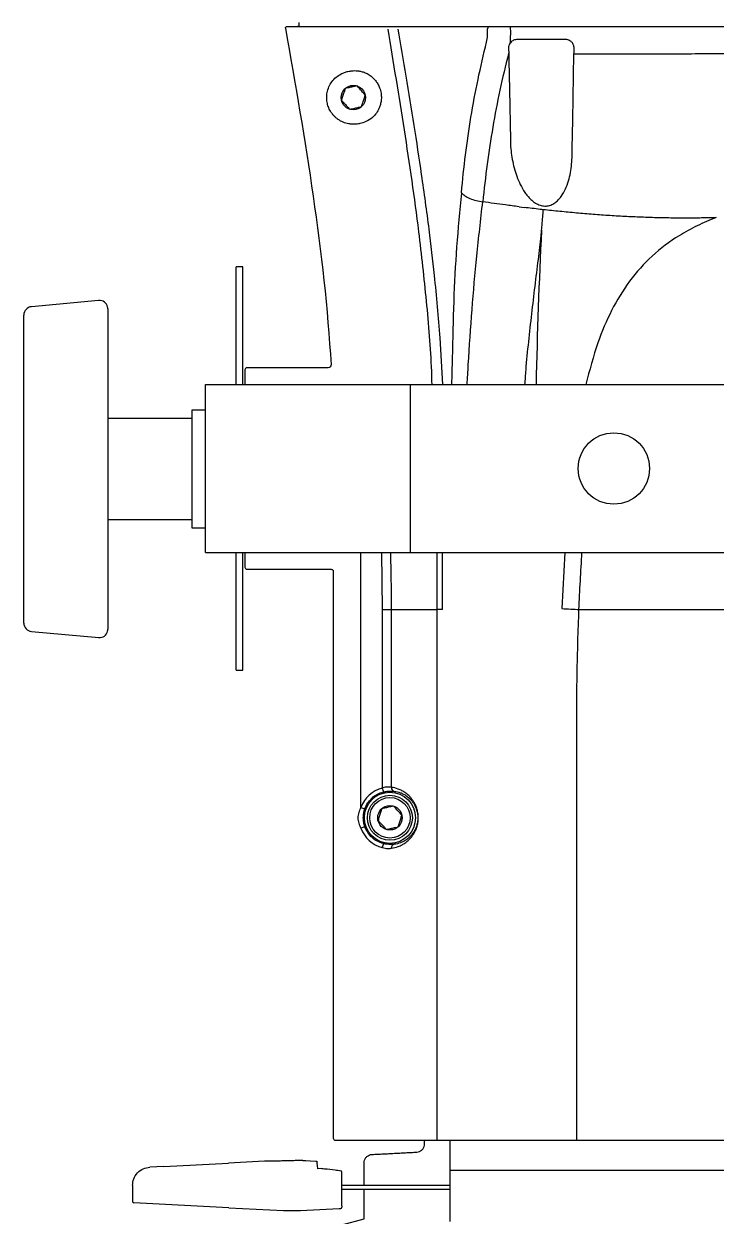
# Model space of a CAD drawing. Extents: x 5 to 346, y -5 to 215.
# Drawn here: x 191.9 to 197.05, y 116.28 to 125.15 of the extents above; entities that cross this region are included whole.
import ezdxf

# ---------------------------------------------------------------- set-up
doc = ezdxf.new("R2010")
doc.units = 0
doc.header["$LTSCALE"] = 0.5
doc.header["$MEASUREMENT"] = 0
doc.layers.add('OBJECT', color=7, linetype='CONTINUOUS')
doc.layers.add('RISER', color=7, linetype='CONTINUOUS')

# ---------------------------------------------------------------- blocks, each defined once
blk = doc.blocks.new('ColorSource spot VXT-z1530 (top)')
at = {"layer": 'RISER'}
for p, q in [((-3.936, 3.29), (3.961, 3.29)), ((-3.8463, 3.32), (-3.8463, 3.3)), ((-2.284, 3.0886), (-2.2827, 3.0886)), ((-2.2064, 1.9484), (-2.1668, 1.9434)), ((-4.264, 1.5), (-4.312, 1.5)), ((-4.312, 0.625), (-4.312, 1.5)), ((-4.264, 0.625), (-4.264, 1.5)), ((-5.3374, 1.2505), (-5.8374, 1.2043)), ((-5.2695, 1.1892), (-5.2695, -1.1972)), ((-5.8945, -1.1503), (-5.8945, 1.1423)), ((-2.7966, 0.9718), (-2.777, 0.625)), ((-4.2475, 0.734), (-4.2475, 0.625)), ((-3.6267, 0.75), (-4.2315, 0.75)), ((-4.5405, -0.625), (-4.5405, 0.625)), ((-4.5405, 0.625), (4.5405, 0.625)), ((-3.0145, -0.625), (-3.0145, 0.625)), ((-4.6445, 0.371), (-5.2695, 0.371)), ((-4.5405, 0.4335), (-4.6445, 0.4335)), ((-4.6445, 0.4335), (-4.6445, -0.4415)), ((-5.2695, -0.379), (-4.6445, -0.379)), ((-4.6445, -0.4415), (-4.5405, -0.4415)), ((-4.5405, -0.625), (4.5405, -0.625)), ((-4.312, -1.5), (-4.312, -0.625)), ((-4.264, -1.5), (-4.264, -0.625)), ((-4.2475, -0.625), (-4.2475, -0.734)), ((-3.3836, -2.5224), (-3.3836, -0.625)), ((-3.2298, -0.625), (-3.2248, -1.05)), ((-2.8181, -0.625), (-2.8175, -1.05)), ((-2.7757, -1.05), (-2.7757, -0.625)), ((-1.866, -0.625), (-1.8868, -1.0429)), ((-4.2315, -0.75), (-3.6074, -0.75)), ((-3.5897, -0.761), (-3.5897, -4.984)), ((-3.2248, -1.05), (-3.2248, -2.3786)), ((-3.1566, -2.3738), (-3.1566, -1.05)), ((-2.8175, -1.05), (-2.8175, -5)), ((-5.8377, -1.2125), (-5.3371, -1.2588)), ((-4.312, -1.5), (-4.264, -1.5)), ((-1.777, -5), (-1.777, -2)), ((-3.5737, -5), (-0.1985, -5)), ((-2.9099, -5.027), (-2.9099, -5)), ((-2.7193, -5.6051), (-2.7193, -5)), ((-4.853, -5.1962), (-4.957, -5.2017)), ((-4.853, -5.1962), (-4.369, -5.1709)), ((-4.1014, -5.1568), (-4.369, -5.1709)), ((-3.6758, -5.211), (-3.7049, -5.2136)), ((-3.3599, -5.3369), (-3.3599, -5.1683)), ((-3.525, -5.3369), (-3.525, -5.2452)), ((-5.085, -5.3365), (-5.085, -5.4555)), ((-3.525, -5.4892), (-3.525, -5.3369)), ((-3.3435, -5.3369), (-3.525, -5.3369)), ((-3.3435, -5.3669), (-3.525, -5.3669)), ((-2.7197, -5.3369), (-3.3435, -5.3369)), ((-2.7197, -5.3669), (-3.3435, -5.3669)), ((-4.3688, -5.5028), (-5.0755, -5.4655)), ((-4.3688, -5.5028), (-3.96, -5.5244)), ((-3.96, -5.5244), (-3.9208, -5.5244)), ((-3.9208, -5.5244), (-3.835, -5.5244)), ((-3.835, -5.5244), (-3.5467, -5.5088))]:
    blk.add_line(p, q, dxfattribs=at)
at = {"layer": 'RISER', "flags": 128}
for points in [[(-2.2827, 3.0886), (-2.2817, 3.0353), (-2.2778, 2.8221), (-2.271, 2.4442)], [(-1.8108, 2.3301), (-1.8098, 2.3833), (-1.8059, 2.5961), (-1.797, 3.0873)], [(-3.8172, -5.1504), (-3.7939, -5.1517), (-3.761, -5.1534), (-3.7186, -5.1557)], [(-3.7049, -5.2136), (-3.7072, -5.1879), (-3.7086, -5.1716), (-3.7092, -5.1648)], [(-3.989, -5.7549), (-3.8583, -5.7199), (-3.3599, -5.5864), (-3.3599, -5.3669)], [(-3.5251, -5.4983), (-3.5251, -5.4982), (-3.5251, -5.4981)], [(-3.5467, -5.5088), (-3.5405, -5.5084), (-3.5363, -5.5082), (-3.5345, -5.5081)]]:
    blk.add_lwpolyline(points, dxfattribs=at)
at = {"layer": 'RISER'}
for centre, radius in [((-3.4404, 2.761), 0.0909), ((-1.5, 0), 0.2655), ((-3.1678, -2.6), 0.1905), ((-3.1678, -2.6), 0.1673), ((-3.1678, -2.6), 0.1506), ((-3.1678, -2.6), 0.0909)]:
    blk.add_circle(centre, radius, dxfattribs=at)
for centre, radius, start, end in [((31.8883, -0.0077), 33.9732, 176.99191, 178.93287), ((-5.8321, 1.1422), 0.0624, 94.88234, 179.90585), ((-4.2315, 0.734), 0.016, 90, 180), ((-4.2315, -0.734), 0.016, 180, 270), ((-5.832, -1.1503), 0.0625, 180, 264.72319), ((-3.1687, -2.6), 0.2284, 104.21878, 160.1417), ((-3.0065, -2.3309), 0.2234, 192.31336, 200.08483), ((-3.1276, -2.3749), 0.0291, 177.9283, 258.38883), ((-3.1535, -1.9081), 0.6559, 249.46343, 252.1742), ((-3.1535, -3.2919), 0.6559, 107.8258, 110.53657), ((-3.1687, -2.6), 0.2284, 199.8583, 255.78122), ((-3.0065, -2.8691), 0.2234, 159.91517, 167.68664), ((-3.1276, -2.8251), 0.0291, 101.61117, 182.0717), ((-3.534, -5.2362), 0.00906, 4.36243, 87.18477), ((-5.075, -5.4555), 0.01, 183.57385, 266.97745), ((-3.5351, -5.4981), 0.00999, 273.14511, 0.05035), ((-3.5351, -5.4981), 0.01, 273.10593, 359.19103)]:
    blk.add_arc(centre, radius, start, end, dxfattribs=at)
for centre, major_axis, ratio, start_param, end_param in [((-5.332, 1.1885), (0.0494, 0.0387), 0.988791, 5.829972, 7.281911), ((-5.332, 1.1891), (0.0623, 0.0046), 0.995067, 6.209492, 6.415616), ((-5.332, -1.1965), (0.0494, -0.0387), 0.988791, 5.28446, 6.736399), ((-5.332, -1.1971), (0.0623, -0.0046), 0.995067, 6.150755, 6.356878), ((-3.5737, -4.984), (-0.016, 0), 0.999391, 0, 1.570796)]:
    blk.add_ellipse(centre, major_axis=major_axis, ratio=ratio, start_param=start_param, end_param=end_param, dxfattribs=at)
for points, knots in [([(-3.9459, 3.2783), (-3.9464, 3.2812), (-3.9455, 3.2842), (-3.9418, 3.2887), (-3.9389, 3.29), (-3.936, 3.29)], [0, 0, 0, 0, 0.5, 0.5, 1, 1, 1, 1]), ([(-3.8463, 3.3), (-3.8463, 3.2974), (-3.8474, 3.2948), (-3.8511, 3.2911), (-3.8537, 3.29), (-3.8563, 3.29)], [0, 0, 0, 0, 0.5, 0.5, 1, 1, 1, 1]), ([(-2.427, 3.29), (-2.4307, 3.29), (-2.4344, 3.2881), (-2.4394, 3.2816), (-2.4407, 3.277), (-2.4404, 3.2726)], [0, 0, 0, 0, 0.5, 0.5, 1, 1, 1, 1]), ([(-2.2692, 3.29), (-2.2698, 3.29), (-2.2704, 3.2881), (-2.2712, 3.2815), (-2.2714, 3.277), (-2.2714, 3.2726)], [0, 0, 0, 0, 0.5, 0.5, 1, 1, 1, 1]), ([(-3.1841, 3.2711), (-3.1429, 3.0212), (-3.0602, 2.5199), (-2.9613, 1.8447), (-2.8962, 1.2455), (-2.8626, 0.8658), (-2.8573, 0.6584), (-2.8565, 0.625)], [0, 0, 0, 0, 0.285194, 0.572175, 0.76699, 0.962505, 1, 1, 1, 1]), ([(-2.4475, 3.1727), (-2.4445, 3.1892), (-2.4425, 3.2057), (-2.4407, 3.2308), (-2.4404, 3.2392), (-2.4401, 3.256), (-2.4401, 3.2643), (-2.4404, 3.2726)], [0, 0, 0, 0, 0.5, 0.5, 0.75, 0.75, 1, 1, 1, 1]), ([(-2.2714, 3.2726), (-2.2708, 3.2541), (-2.2707, 3.2358), (-2.2716, 3.1992), (-2.2726, 3.1812), (-2.2741, 3.1638)], [0, 0, 0, 0, 0.5, 0.5, 1, 1, 1, 1]), ([(-2.6354, 2.053), (-2.6266, 2.1469), (-2.6166, 2.2408), (-2.593, 2.4286), (-2.5795, 2.5224), (-2.5333, 2.8029), (-2.4945, 2.9886), (-2.4475, 3.1727)], [0, 0, 0, 0, 0.25, 0.25, 0.5, 0.5, 1, 1, 1, 1]), ([(-2.2741, 3.1638), (-2.2777, 3.1586), (-2.2803, 3.1529), (-2.2838, 3.1411), (-2.2845, 3.135), (-2.2843, 3.1288)], [0, 0, 0, 0, 0.5, 0.5, 1, 1, 1, 1]), ([(-2.2244, 3.1925), (-2.2296, 3.1925), (-2.2348, 3.1918), (-2.2445, 3.1891), (-2.2491, 3.1871), (-2.2577, 3.1819), (-2.2616, 3.1789), (-2.2685, 3.1719), (-2.2716, 3.1679), (-2.2741, 3.1638)], [0, 0, 0, 0, 0.25, 0.25, 0.5, 0.5, 0.75, 0.75, 1, 1, 1, 1]), ([(-1.7965, 3.1287), (-1.7964, 3.1326), (-1.7967, 3.1365), (-1.798, 3.1442), (-1.799, 3.148), (-1.803, 3.1593), (-1.8071, 3.1665), (-1.818, 3.1787), (-1.8247, 3.1838), (-1.836, 3.189), (-1.84, 3.1903), (-1.848, 3.1921), (-1.8521, 3.1926), (-1.8563, 3.1926)], [0, 0, 0, 0, 0.125, 0.125, 0.25, 0.25, 0.5, 0.5, 0.75, 0.75, 0.875, 0.875, 1, 1, 1, 1]), ([(-2.284, 3.0886), (-2.331, 2.9079), (-2.3701, 2.7256), (-2.4176, 2.4495), (-2.4315, 2.3571), (-2.4563, 2.1716), (-2.467, 2.0786), (-2.4765, 1.9855)], [0, 0, 0, 0, 0.5, 0.5, 0.75, 0.75, 1, 1, 1, 1]), ([(-1.797, 3.0873), (-1.6468, 3.0871), (-1.4965, 3.0872), (-1.1954, 3.0875), (-1.0447, 3.0877), (-0.7431, 3.0884), (-0.5921, 3.0888), (-0.29, 3.0894), (-0.1388, 3.0897), (0.0125, 3.0897)], [0, 0, 0, 0, 0.25, 0.25, 0.5, 0.5, 0.75, 0.75, 1, 1, 1, 1]), ([(-3.6352, 2.7983), (-3.6324, 2.8129), (-3.628, 2.8271), (-3.6159, 2.8546), (-3.6084, 2.8674), (-3.5907, 2.8912), (-3.5804, 2.9023), (-3.5578, 2.9216), (-3.5455, 2.9299), (-3.5322, 2.9368)], [0, 0, 0, 0, 0.25, 0.25, 0.5, 0.5, 0.75, 0.75, 1, 1, 1, 1]), ([(-3.5322, 2.9368), (-3.5277, 2.9392), (-3.5232, 2.9413), (-3.5142, 2.9452), (-3.5097, 2.947), (-3.501, 2.9501), (-3.4968, 2.9514), (-3.4887, 2.9537), (-3.4848, 2.9547), (-3.474, 2.9572), (-3.4678, 2.9582), (-3.4577, 2.9596), (-3.4539, 2.96), (-3.4512, 2.9604)], [0, 0, 0, 0, 0.125, 0.125, 0.25, 0.25, 0.375, 0.375, 0.5, 0.5, 0.75, 0.75, 1, 1, 1, 1]), ([(-3.4512, 2.9604), (-3.4375, 2.962), (-3.4226, 2.9623), (-3.3982, 2.9595), (-3.3897, 2.958), (-3.372, 2.9534), (-3.3628, 2.9504), (-3.3436, 2.9424), (-3.3337, 2.9373), (-3.3183, 2.9275), (-3.3131, 2.9238), (-3.3024, 2.9154), (-3.297, 2.9107), (-3.2861, 2.9), (-3.2807, 2.894), (-3.2697, 2.8802), (-3.2642, 2.8724), (-3.2564, 2.8589), (-3.2538, 2.8542), (-3.2489, 2.8439), (-3.2465, 2.8383), (-3.2422, 2.8268), (-3.2402, 2.8207), (-3.2368, 2.8079), (-3.2354, 2.8014), (-3.2333, 2.7883), (-3.2325, 2.7816), (-3.2317, 2.7687), (-3.2316, 2.7625), (-3.232, 2.7505), (-3.2324, 2.7446), (-3.2337, 2.7336), (-3.2346, 2.7284), (-3.2375, 2.7135), (-3.2401, 2.7044), (-3.2459, 2.6879), (-3.2491, 2.6804), (-3.2594, 2.6597), (-3.2669, 2.6483), (-3.2824, 2.6287), (-3.2904, 2.6204), (-3.3147, 2.5989), (-3.3308, 2.5891), (-3.3619, 2.5747), (-3.3769, 2.5702), (-3.3911, 2.5675)], [0, 0, 0, 0, 0.125, 0.125, 0.1875, 0.1875, 0.25, 0.25, 0.3125, 0.3125, 0.34375, 0.34375, 0.375, 0.375, 0.40625, 0.40625, 0.4375, 0.4375, 0.453125, 0.453125, 0.46875, 0.46875, 0.484375, 0.484375, 0.5, 0.5, 0.515625, 0.515625, 0.53125, 0.53125, 0.546875, 0.546875, 0.5625, 0.5625, 0.59375, 0.59375, 0.625, 0.625, 0.6875, 0.6875, 0.75, 0.75, 0.875, 0.875, 1, 1, 1, 1]), ([(-3.4122, 2.8474), (-3.4249, 2.8447), (-3.4467, 2.8401), (-3.4784, 2.8334), (-3.4942, 2.8301), (-3.5012, 2.8286)], [0, 0, 0, 0, 0.439122, 0.751371, 1, 1, 1, 1]), ([(-3.3515, 2.7798), (-3.3549, 2.7836), (-3.3646, 2.7944), (-3.3825, 2.8143), (-3.3998, 2.8336), (-3.4092, 2.8441), (-3.4122, 2.8474)], [0, 0, 0, 0, 0.180942, 0.506293, 0.843975, 1, 1, 1, 1]), ([(-3.611, 2.6599), (-3.6172, 2.6703), (-3.6223, 2.6812), (-3.6305, 2.7036), (-3.6336, 2.7151), (-3.6378, 2.7388), (-3.6388, 2.7508), (-3.6386, 2.7746), (-3.6374, 2.7865), (-3.6352, 2.7983)], [0, 0, 0, 0, 0.25, 0.25, 0.5, 0.5, 0.75, 0.75, 1, 1, 1, 1]), ([(-3.5012, 2.8286), (-3.5052, 2.8163), (-3.5121, 2.7951), (-3.5222, 2.7643), (-3.5272, 2.749), (-3.5294, 2.7422)], [0, 0, 0, 0, 0.439122, 0.751371, 1, 1, 1, 1]), ([(-3.3797, 2.6933), (-3.3756, 2.7057), (-3.3687, 2.7269), (-3.3587, 2.7577), (-3.3537, 2.773), (-3.3515, 2.7798)], [0, 0, 0, 0, 0.439122, 0.751371, 1, 1, 1, 1]), ([(-3.5294, 2.7422), (-3.5264, 2.7389), (-3.517, 2.7284), (-3.4997, 2.7091), (-3.4818, 2.6892), (-3.4721, 2.6784), (-3.4686, 2.6745)], [0, 0, 0, 0, 0.156025, 0.493707, 0.819058, 1, 1, 1, 1]), ([(-3.4686, 2.6745), (-3.4559, 2.6772), (-3.4341, 2.6818), (-3.4024, 2.6885), (-3.3867, 2.6919), (-3.3797, 2.6933)], [0, 0, 0, 0, 0.439122, 0.751371, 1, 1, 1, 1]), ([(-3.475, 2.5656), (-3.4891, 2.5681), (-3.503, 2.5722), (-3.5292, 2.583), (-3.5416, 2.5898), (-3.5592, 2.602), (-3.5649, 2.6064), (-3.5756, 2.6157), (-3.5858, 2.6255), (-3.5949, 2.6364), (-3.6034, 2.6478), (-3.6074, 2.6538), (-3.611, 2.6599)], [0, 0, 0, 0, 0.25, 0.25, 0.5, 0.5, 0.625, 0.625, 0.75, 0.875, 0.875, 1, 1, 1, 1]), ([(-3.3911, 2.5675), (-3.3938, 2.567), (-3.3976, 2.5662), (-3.4078, 2.5646), (-3.414, 2.5637), (-3.4288, 2.5625), (-3.4371, 2.5622), (-3.4556, 2.5629), (-3.4651, 2.5639), (-3.475, 2.5656)], [0, 0, 0, 0, 0.25, 0.25, 0.5, 0.5, 0.75, 0.75, 1, 1, 1, 1]), ([(-2.271, 2.4442), (-2.2702, 2.4013), (-2.2663, 2.3587), (-2.2523, 2.2742), (-2.2423, 2.2323), (-2.2213, 2.1701), (-2.2132, 2.1495), (-2.1946, 2.1087), (-2.1841, 2.0888), (-2.1661, 2.06), (-2.1597, 2.0506), (-2.1458, 2.0322), (-2.1383, 2.0232), (-2.1223, 2.0062), (-2.1138, 1.9981), (-2.0953, 1.9831), (-2.0853, 1.9763), (-2.0695, 1.9678), (-2.0641, 1.9653), (-2.0528, 1.9608), (-2.0469, 1.9589), (-2.0351, 1.9559), (-2.0291, 1.9549), (-2.017, 1.9537), (-2.0108, 1.9536), (-1.9988, 1.9543), (-1.9929, 1.9552), (-1.9813, 1.9577), (-1.9756, 1.9594), (-1.9592, 1.9656), (-1.9492, 1.9712), (-1.9305, 1.9842), (-1.9221, 1.9916), (-1.9068, 2.0074), (-1.8998, 2.0158), (-1.8804, 2.0424), (-1.87, 2.0612), (-1.8521, 2.1), (-1.8447, 2.1202), (-1.8323, 2.1612), (-1.8274, 2.182), (-1.8155, 2.2447), (-1.8116, 2.2871), (-1.8108, 2.3301)], [0, 0, 0, 0, 0.125, 0.125, 0.25, 0.25, 0.3125, 0.3125, 0.375, 0.375, 0.40625, 0.40625, 0.4375, 0.4375, 0.46875, 0.46875, 0.5, 0.5, 0.515625, 0.515625, 0.53125, 0.53125, 0.546875, 0.546875, 0.5625, 0.5625, 0.578125, 0.578125, 0.59375, 0.59375, 0.625, 0.625, 0.65625, 0.65625, 0.6875, 0.6875, 0.75, 0.75, 0.8125, 0.8125, 0.875, 0.875, 1, 1, 1, 1]), ([(-2.6354, 2.053), (-2.6484, 1.9189), (-2.6742, 1.6523), (-2.6945, 1.246), (-2.7017, 0.9024), (-2.7071, 0.6909), (-2.7088, 0.625)], [0, 0, 0, 0, 0.2927751, 0.5821526, 0.869899, 1, 1, 1, 1]), ([(-2.6354, 2.053), (-2.6289, 2.0453), (-2.6202, 2.0377), (-2.5988, 2.0232), (-2.5861, 2.0164), (-2.5577, 2.0044), (-2.5421, 1.9991), (-2.5097, 1.9908), (-2.4929, 1.9876), (-2.4765, 1.9855)], [0, 0, 0, 0, 0.25, 0.25, 0.5, 0.5, 0.75, 0.75, 1, 1, 1, 1]), ([(-2.5927, 0.625), (-2.5898, 0.6737), (-2.5785, 0.8641), (-2.558, 1.1853), (-2.5215, 1.5882), (-2.4916, 1.8515), (-2.4765, 1.9855)], [0, 0, 0, 0, 0.1014016, 0.3967835, 0.6931077, 1, 1, 1, 1]), ([(-2.3079, 1.9617), (-2.336, 1.9655), (-2.3922, 1.9732), (-2.4484, 1.9814), (-2.4765, 1.9855)], [0, 0, 0, 0, 0.500057, 1, 1, 1, 1]), ([(-2.2064, 1.9484), (-2.2233, 1.9505), (-2.2572, 1.9549), (-2.291, 1.9594), (-2.3079, 1.9617)], [0, 0, 0, 0, 0.500116, 1, 1, 1, 1]), ([(-2.0482, 1.9292), (-2.068, 1.9315), (-2.1076, 1.9361), (-2.1471, 1.9409), (-2.1668, 1.9434)], [0, 0, 0, 0, 0.500201, 1, 1, 1, 1]), ([(-2.038, 1.7751), (-2.0371, 1.7861), (-2.0359, 1.7996), (-2.0332, 1.8317), (-2.0299, 1.8713), (-2.027, 1.9083), (-2.0256, 1.9267)], [0.95750661, 0.95750661, 0.95750661, 0.95750661, 0.96666667, 0.96875, 0.984375, 1, 1, 1, 1]), ([(-0.7381, 1.8673), (-0.7562, 1.8668), (-0.7925, 1.8658), (-0.8469, 1.8648), (-0.9011, 1.8642), (-0.9553, 1.8639), (-1.0094, 1.864), (-1.0634, 1.8644), (-1.1173, 1.8652), (-1.1711, 1.8664), (-1.2249, 1.8678), (-1.3026, 1.8705), (-1.4042, 1.8749), (-1.5294, 1.8822), (-1.6541, 1.891), (-1.7784, 1.9014), (-1.9022, 1.9132), (-1.9845, 1.9222), (-2.0256, 1.9267)], [0, 0, 0, 0, 0.04223, 0.084381, 0.126455, 0.168457, 0.210388, 0.252252, 0.294051, 0.335788, 0.377466, 0.419086, 0.516648, 0.61388, 0.710808, 0.807457, 0.903848, 1, 1, 1, 1]), ([(-0.7381, 1.8673), (-0.7381, 1.8673), (-0.7863, 1.8489), (-0.8809, 1.8083), (-1.0448, 1.7191), (-1.2196, 1.5873), (-1.3895, 1.3997), (-1.5217, 1.1793), (-1.6314, 0.9204), (-1.6812, 0.73), (-1.7087, 0.625)], [0, 0, 0, 0, 0.000001, 0.092798, 0.185577, 0.340012, 0.494421, 0.650769, 0.807374, 1, 1, 1, 1]), ([(-2.0405, 1.7753), (-2.0415, 1.7608), (-2.0464, 1.6886), (-2.075, 1.4849), (-2.1128, 1.1524), (-2.1496, 0.8393), (-2.162, 0.6614), (-2.1645, 0.625)], [0, 0, 0, 0, 0.0396054, 0.197985, 0.5530784, 0.9084723, 1, 1, 1, 1]), ([(-3.6067, 0.7712), (-3.6064, 0.7657), (-3.6084, 0.7602), (-3.6158, 0.7523), (-3.6213, 0.75), (-3.6267, 0.75)], [0, 0, 0, 0, 0.5, 0.5, 1, 1, 1, 1]), ([(-3.1566, -1.05), (-3.1566, -1), (-3.1567, -0.8583), (-3.1598, -0.7167), (-3.1618, -0.625)], [0, 0, 0, 0, 0.352908, 1, 1, 1, 1]), ([(-1.7597, -1.05), (-1.7597, -1.05), (-1.7538, -0.9082), (-1.7458, -0.7666), (-1.7377, -0.625)], [0, 0, 0, 0, 0.000006, 1, 1, 1, 1]), ([(-3.6074, -0.75), (-3.6067, -0.7502), (-3.6036, -0.7499), (-3.5985, -0.7518), (-3.5934, -0.7555), (-3.5905, -0.7591), (-3.5897, -0.761), (-3.5897, -0.761)], [0, 0, 0, 0, 0.0899854, 0.404116, 0.679241, 0.9046773, 1, 1, 1, 1]), ([(-3.2248, -1.05), (-3.2098, -1.05), (-3.195, -1.05), (-3.1708, -1.05), (-3.1615, -1.05), (-3.1566, -1.05)], [0, 0, 0, 0, 0.5, 0.5, 1, 1, 1, 1]), ([(-3.1566, -1.05), (-3.1142, -1.05), (-3.0645, -1.05), (-2.9512, -1.05), (-2.8876, -1.05), (-2.8175, -1.05)], [0, 0, 0, 0, 0.5, 0.5, 1, 1, 1, 1]), ([(-2.7757, -1.05), (-2.7781, -1.05), (-2.7829, -1.05), (-2.7971, -1.05), (-2.8064, -1.05), (-2.8175, -1.05)], [0, 0, 0, 0, 0.5, 0.5, 1, 1, 1, 1]), ([(-1.777, -2), (-1.777, -1.8416), (-1.7759, -1.6832), (-1.7706, -1.3665), (-1.7664, -1.2082), (-1.7597, -1.05)], [0, 0, 0, 0, 0.5, 0.5, 1, 1, 1, 1]), ([(-1.7597, -1.05), (-1.5452, -1.05), (-1.3156, -1.05), (-0.8375, -1.05), (-0.5892, -1.05), (-0.3378, -1.05)], [0, 0, 0, 0, 0.5, 0.5, 1, 1, 1, 1]), ([(-3.1566, -2.3738), (-3.1591, -2.3734), (-3.1626, -2.3728), (-3.1716, -2.3717), (-3.177, -2.3713), (-3.1862, -2.3713), (-3.1895, -2.3714), (-3.1961, -2.3719), (-3.1996, -2.3724), (-3.2102, -2.3741), (-3.2176, -2.376), (-3.2248, -2.3786)], [0, 0, 0, 0, 0.25, 0.25, 0.5, 0.5, 0.625, 0.625, 0.75, 0.75, 1, 1, 1, 1]), ([(-3.1566, -2.8262), (-3.1405, -2.8242), (-3.1234, -2.8204), (-3.0964, -2.8104), (-3.0872, -2.8064), (-3.0684, -2.7964), (-3.0588, -2.7904), (-3.0394, -2.7761), (-3.0296, -2.7677), (-3.0102, -2.7474), (-3.0007, -2.7356), (-2.9872, -2.7141), (-2.9827, -2.7062), (-2.9746, -2.689), (-2.9708, -2.6796), (-2.9642, -2.659), (-2.9615, -2.6481), (-2.9587, -2.6304), (-2.9579, -2.6243), (-2.9569, -2.6119), (-2.9567, -2.6057), (-2.9567, -2.5932), (-2.957, -2.5868), (-2.958, -2.5745), (-2.9588, -2.5685), (-2.9608, -2.5567), (-2.962, -2.5509), (-2.9647, -2.5399), (-2.9662, -2.5346), (-2.9712, -2.5194), (-2.975, -2.51), (-2.9832, -2.4929), (-2.9876, -2.4852), (-2.9966, -2.471), (-3.0013, -2.4644), (-3.0108, -2.4524), (-3.0156, -2.447), (-3.03, -2.432), (-3.0397, -2.4237), (-3.059, -2.4094), (-3.0686, -2.4035), (-3.0874, -2.3936), (-3.0966, -2.3895), (-3.1235, -2.3796), (-3.1405, -2.3758), (-3.1566, -2.3738)], [0, 0, 0, 0, 0.125, 0.125, 0.1875, 0.1875, 0.25, 0.25, 0.3125, 0.3125, 0.375, 0.375, 0.40625, 0.40625, 0.4375, 0.4375, 0.46875, 0.46875, 0.484375, 0.484375, 0.5, 0.5, 0.515625, 0.515625, 0.53125, 0.53125, 0.546875, 0.546875, 0.5625, 0.5625, 0.59375, 0.59375, 0.625, 0.625, 0.65625, 0.65625, 0.6875, 0.6875, 0.75, 0.75, 0.8125, 0.8125, 0.875, 0.875, 1, 1, 1, 1]), ([(-3.3543, -2.5326), (-3.3488, -2.5174), (-3.3415, -2.503), (-3.328, -2.4828), (-3.323, -2.4763), (-3.3125, -2.4641), (-3.3068, -2.4584), (-3.289, -2.4422), (-3.2755, -2.4327), (-3.2472, -2.4175), (-3.2322, -2.4117), (-3.2164, -2.4077)], [0, 0, 0, 0, 0.25, 0.25, 0.375, 0.375, 0.5, 0.5, 0.75, 0.75, 1, 1, 1, 1]), ([(-3.2164, -2.4077), (-3.2116, -2.4064), (-3.2069, -2.4054), (-3.1974, -2.4037), (-3.1928, -2.4031), (-3.1839, -2.4021), (-3.1796, -2.4017), (-3.1714, -2.4013), (-3.1675, -2.4012), (-3.1566, -2.4013), (-3.1503, -2.4017), (-3.1401, -2.4025), (-3.1362, -2.403), (-3.1334, -2.4033)], [0, 0, 0, 0, 0.125, 0.125, 0.25, 0.25, 0.375, 0.375, 0.5, 0.5, 0.75, 0.75, 1, 1, 1, 1]), ([(-3.1334, -2.4033), (-3.1199, -2.4049), (-3.1056, -2.408), (-3.0829, -2.4161), (-3.0752, -2.4194), (-3.0593, -2.4276), (-3.0512, -2.4324), (-3.0347, -2.4442), (-3.0264, -2.4511), (-3.0139, -2.4636), (-3.0098, -2.4681), (-3.0015, -2.4782), (-2.9973, -2.4837), (-2.9893, -2.4958), (-2.9854, -2.5024), (-2.9779, -2.5171), (-2.9744, -2.5253), (-2.9696, -2.5388), (-2.9682, -2.5435), (-2.9655, -2.5535), (-2.9643, -2.5587), (-2.9623, -2.5697), (-2.9615, -2.5753), (-2.9604, -2.5869), (-2.9601, -2.5929), (-2.9601, -2.6048), (-2.9603, -2.6107), (-2.9613, -2.6223), (-2.962, -2.6281), (-2.9648, -2.6446), (-2.9675, -2.6547), (-2.9737, -2.6732), (-2.9772, -2.6814), (-2.9847, -2.6964), (-2.9886, -2.7031), (-3.0007, -2.7215), (-3.009, -2.7314), (-3.0258, -2.7484), (-3.0342, -2.7554), (-3.0508, -2.7673), (-3.059, -2.7722), (-3.0749, -2.7805), (-3.0827, -2.7838), (-3.1055, -2.792), (-3.1199, -2.7951), (-3.1334, -2.7967)], [0, 0, 0, 0, 0.125, 0.125, 0.1875, 0.1875, 0.25, 0.25, 0.3125, 0.3125, 0.34375, 0.34375, 0.375, 0.375, 0.40625, 0.40625, 0.4375, 0.4375, 0.453125, 0.453125, 0.46875, 0.46875, 0.484375, 0.484375, 0.5, 0.5, 0.515625, 0.515625, 0.53125, 0.53125, 0.5625, 0.5625, 0.59375, 0.59375, 0.625, 0.625, 0.6875, 0.6875, 0.75, 0.75, 0.8125, 0.8125, 0.875, 0.875, 1, 1, 1, 1]), ([(-3.3836, -2.5224), (-3.3907, -2.5342), (-3.3963, -2.5466), (-3.4022, -2.5663), (-3.4036, -2.5729), (-3.4056, -2.5864), (-3.4061, -2.5933), (-3.4061, -2.6138), (-3.4041, -2.6272), (-3.3963, -2.6534), (-3.3907, -2.6658), (-3.3836, -2.6776)], [0, 0, 0, 0, 0.25, 0.25, 0.375, 0.375, 0.5, 0.5, 0.75, 0.75, 1, 1, 1, 1]), ([(-3.3543, -2.6674), (-3.3582, -2.6565), (-3.3611, -2.6455), (-3.365, -2.623), (-3.366, -2.6117), (-3.366, -2.5886), (-3.365, -2.5771), (-3.3611, -2.5546), (-3.3582, -2.5435), (-3.3543, -2.5326)], [0, 0, 0, 0, 0.25, 0.25, 0.5, 0.5, 0.75, 0.75, 1, 1, 1, 1]), ([(-3.2296, -2.5334), (-3.231, -2.5376), (-3.2351, -2.5511), (-3.2427, -2.5759), (-3.2506, -2.6015), (-3.2549, -2.6153), (-3.2564, -2.6203)], [0, 0, 0, 0, 0.156025, 0.493707, 0.819058, 1, 1, 1, 1]), ([(-3.141, -2.5131), (-3.1537, -2.516), (-3.1754, -2.521), (-3.207, -2.5282), (-3.2227, -2.5318), (-3.2296, -2.5334)], [0, 0, 0, 0, 0.439122, 0.751371, 1, 1, 1, 1]), ([(-3.0791, -2.5797), (-3.088, -2.5702), (-3.1032, -2.5539), (-3.1252, -2.5301), (-3.1362, -2.5183), (-3.141, -2.5131)], [0, 0, 0, 0, 0.439122, 0.751371, 1, 1, 1, 1]), ([(-3.2564, -2.6203), (-3.2475, -2.6298), (-3.2324, -2.6461), (-3.2104, -2.6699), (-3.1994, -2.6817), (-3.1945, -2.6869)], [0, 0, 0, 0, 0.439122, 0.751371, 1, 1, 1, 1]), ([(-3.1059, -2.6666), (-3.1044, -2.6617), (-3.1001, -2.6478), (-3.0922, -2.6222), (-3.0846, -2.5975), (-3.0805, -2.584), (-3.0791, -2.5797)], [0, 0, 0, 0, 0.180942, 0.506293, 0.843975, 1, 1, 1, 1]), ([(-3.2164, -2.7923), (-3.2322, -2.7883), (-3.2471, -2.7825), (-3.2685, -2.7711), (-3.2754, -2.7668), (-3.2886, -2.7575), (-3.2949, -2.7524), (-3.3128, -2.7362), (-3.3235, -2.7238), (-3.3369, -2.7038), (-3.341, -2.6968), (-3.3483, -2.6825), (-3.3515, -2.675), (-3.3543, -2.6674)], [0, 0, 0, 0, 0.25, 0.25, 0.375, 0.375, 0.5, 0.5, 0.75, 0.75, 0.875, 0.875, 1, 1, 1, 1]), ([(-3.1945, -2.6869), (-3.1818, -2.684), (-3.1601, -2.679), (-3.1286, -2.6718), (-3.1129, -2.6682), (-3.1059, -2.6666)], [0, 0, 0, 0, 0.439122, 0.751371, 1, 1, 1, 1]), ([(-3.2248, -2.8214), (-3.2176, -2.824), (-3.2104, -2.8258), (-3.1961, -2.8282), (-3.1894, -2.8287), (-3.1709, -2.8288), (-3.1616, -2.8271), (-3.1566, -2.8262)], [0, 0, 0, 0, 0.25, 0.25, 0.5, 0.5, 1, 1, 1, 1]), ([(-3.1334, -2.7967), (-3.1362, -2.797), (-3.1402, -2.7975), (-3.1504, -2.7983), (-3.1566, -2.7987), (-3.1713, -2.7988), (-3.1795, -2.7984), (-3.1975, -2.7964), (-3.2068, -2.7948), (-3.2164, -2.7923)], [0, 0, 0, 0, 0.25, 0.25, 0.5, 0.5, 0.75, 0.75, 1, 1, 1, 1]), ([(-2.9687, -5.0889), (-2.9618, -5.0879), (-2.9479, -5.0858), (-2.9299, -5.0742), (-2.9167, -5.0577), (-2.9106, -5.041), (-2.9101, -5.0305), (-2.9099, -5.027)], [0, 0, 0, 0, 0.222101, 0.444199, 0.666298, 0.888389, 1, 1, 1, 1]), ([(-3.3599, -5.1683), (-3.3593, -5.1613), (-3.3579, -5.1474), (-3.3472, -5.1288), (-3.3315, -5.1148), (-3.315, -5.1078), (-3.3047, -5.1067), (-3.3012, -5.1064)], [0, 0, 0, 0, 0.222089, 0.444178, 0.666268, 0.888362, 1, 1, 1, 1]), ([(-5.085, -5.3369), (-5.0832, -5.3204), (-5.0796, -5.2861), (-5.0501, -5.2415), (-5.0071, -5.2097), (-4.973, -5.2043), (-4.9566, -5.2017)], [0, 0, 0, 0, 0.240773, 0.5, 0.759226, 1, 1, 1, 1]), ([(-3.96, -5.154), (-3.976, -5.1547), (-4.0079, -5.1562), (-4.0507, -5.157), (-4.0829, -5.1571), (-4.1014, -5.1569), (-4.1014, -5.1569), (-4.1014, -5.1569)], [0, 0, 0, 0, 0.213189, 0.426374, 0.63981, 0.854211, 1, 1, 1, 1]), ([(-3.8352, -5.1505), (-3.8443, -5.151), (-3.8626, -5.152), (-3.9047, -5.1535), (-3.9389, -5.154), (-3.9575, -5.154), (-3.96, -5.154)], [0, 0, 0, 0, 0.315106, 0.632943, 0.949791, 1, 1, 1, 1]), ([(-3.835, -5.1505), (-3.835, -5.1505), (-3.835, -5.1505), (-3.835, -5.1505), (-3.8351, -5.1505), (-3.8352, -5.1505), (-3.8352, -5.1505)], [0, 0, 0, 0, 0.344546, 0.691935, 0.85964, 1, 1, 1, 1]), ([(-3.8172, -5.1504), (-3.82, -5.1504), (-3.8234, -5.1505), (-3.833, -5.1505), (-3.835, -5.1505)], [0, 0, 0, 0, 0.791812, 1, 1, 1, 1]), ([(-3.7186, -5.1557), (-3.7175, -5.1559), (-3.7153, -5.1562), (-3.7124, -5.1581), (-3.7103, -5.1607), (-3.7094, -5.1631), (-3.7093, -5.1645), (-3.7092, -5.1648)], [0, 0, 0, 0, 0.235927, 0.471835, 0.707759, 0.925417, 1, 1, 1, 1]), ([(-3.6758, -5.211), (-3.6691, -5.2114), (-3.6359, -5.2135), (-3.5883, -5.2182), (-3.5478, -5.2249), (-3.5336, -5.2272)], [0, 0, 0, 0, 0.139684, 0.698664, 1, 1, 1, 1])]:
    blk.add_open_spline(points, degree=3, knots=knots, dxfattribs=at)
for points, degree in [([(-3.9459, 3.2783), (-3.7997, 2.4445), (-3.6551, 1.6106), (-3.6067, 0.7712)], 3), ([(-3.1082, 3.2712), (-3.0885, 3.1544), (-3.0689, 3.0376), (-3.0495, 2.9207)], 3), ([(-2.2843, 3.1288), (-2.2838, 3.1175), (-2.2833, 3.1064), (-2.2828, 3.0955)], 3), ([(-1.8563, 3.1926), (-1.9791, 3.1926), (-2.1018, 3.1926), (-2.2244, 3.1925)], 3), ([(-1.797, 3.0873), (-1.7968, 3.1008), (-1.7966, 3.1146), (-1.7965, 3.1287)], 3), ([(-2.2828, 3.0955), (-2.2832, 3.0932), (-2.2836, 3.0909), (-2.284, 3.0886)], 3), ([(-2.2828, 3.0955), (-2.2828, 3.0932), (-2.2827, 3.0909), (-2.2827, 3.0886)], 3), ([(-3.0495, 2.9207), (-3.0091, 2.6766), (-2.9699, 2.4323), (-2.9343, 2.1879)], 3), ([(-2.9343, 2.1879), (-2.9145, 2.0522), (-2.8958, 1.9164), (-2.8785, 1.7806)], 3), ([(-2.0256, 1.9267), (-2.0331, 1.9275), (-2.0407, 1.9284), (-2.0482, 1.9292)], 3), ([(-2.8785, 1.7806), (-2.864, 1.6662), (-2.8506, 1.5518), (-2.8384, 1.4373)], 3), ([(-2.0405, 1.7753), (-2.0397, 1.7752), (-2.0389, 1.7752), (-2.038, 1.7751)], 3), ([(-2.8384, 1.4373), (-2.8219, 1.2823), (-2.8078, 1.1271), (-2.7966, 0.9718)], 3), ([(-1.8868, -1.0429), (-1.8419, -1.0451), (-1.7981, -1.0476), (-1.7597, -1.05)], 3), ([(-3.3012, -5.1064), (-2.9687, -5.0889)], 1), ([(-3.8172, -5.1504), (-3.8172, -5.1504)], 1), ([(-3.7186, -5.1557), (-3.7186, -5.1557)], 1), ([(-3.525, -5.2452), (-3.525, -5.2355)], 1), ([(-2.7193, -5.2225), (-0.5747, -5.2237)], 1), ([(-3.525, -5.4892), (-3.5251, -5.4981)], 1)]:
    blk.add_open_spline(points, degree=degree, dxfattribs=at)

msp = doc.modelspace()

# ---------------------------------------------------------------- block references
at = {"layer": 'OBJECT'}
msp.add_blockref('ColorSource spot VXT-z1530 (top)', (197.7907, 121.8419), dxfattribs=at)

doc.saveas('drawing.dxf')
